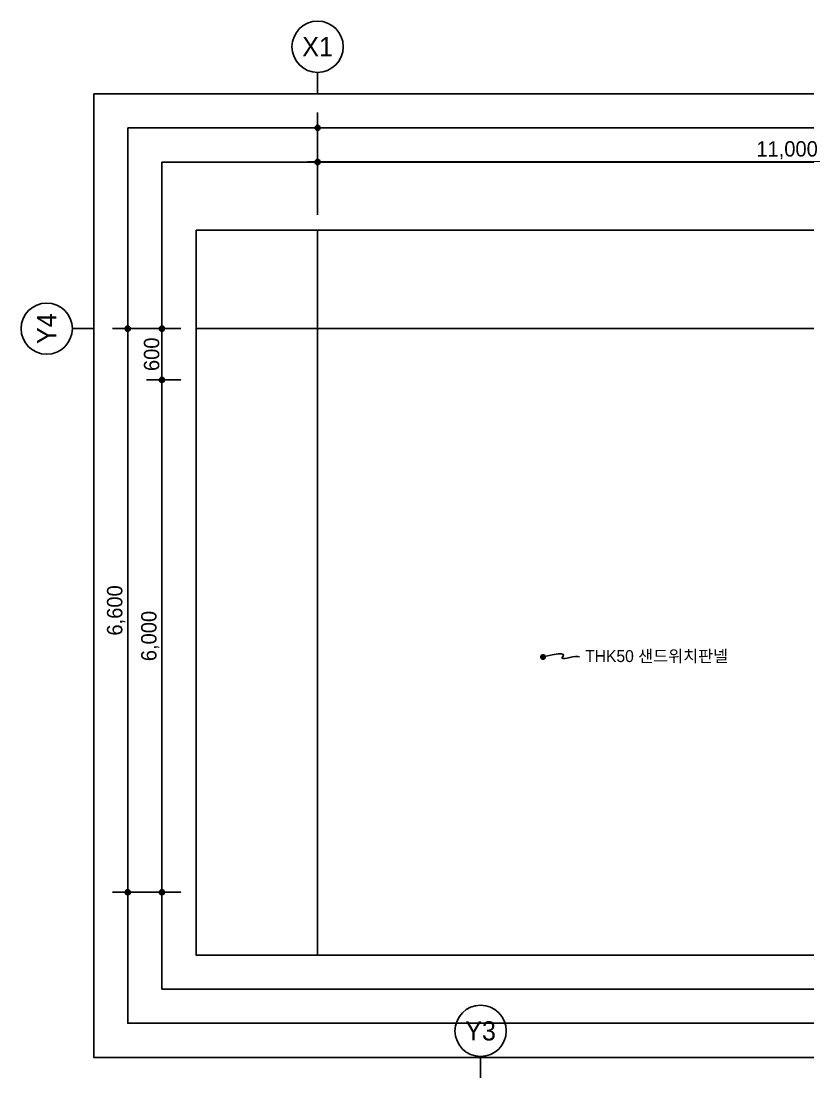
# Model space of a CAD drawing. Header units: millimetres. Extents: x 1454 to 41025, y 1456 to 28068.
# Drawn here: x 1707 to 10925, y 15692 to 28068 of the extents above; entities that cross this region are included whole.
import ezdxf
from ezdxf.enums import TextEntityAlignment as Align
from ezdxf.xclip import XClip

# ---------------------------------------------------------------- set-up
doc = ezdxf.new("R2010")
doc.units = ezdxf.units.MM
doc.header["$XCLIPFRAME"] = 0
doc.linetypes.add('CEN', pattern=[35, 30, -2, 1, -2])
for name, color, linetype in [('$ZCDB_AUDIT_GENERATED_600D18', 7, 'Continuous'), ('4A.TEC CEN', 1, 'CEN'), ('4A.TEC TEXT', 7, 'Continuous'), ('4A.TEC TEXT 2', 3, 'Continuous'), ('4A.TEC 심볼', 7, 'Continuous')]:
    doc.layers.add(name, color=color, linetype=linetype)
doc.layers.add('DEFPOINT', color=135, linetype='Continuous', plot=False)
doc.styles.add('GHS', font='malgun.ttf')
doc.styles.add('나눔고딕', font='')
doc.styles.add('돋움', font='')
doc.styles.add('울릉도L', font='')
doc.styles.get('나눔고딕').set_extended_font_data('Dotum')
doc.styles.get('돋움').set_extended_font_data('Dotum')
doc.styles.get('울릉도L').set_extended_font_data('Dotum')
doc.dimstyles.new('DIM_600(외부치수)', dxfattribs={"dimscale": 400, "dimtxt": 3.3, "dimasz": 1, "dimexe": 2, "dimexo": 2, "dimgap": 1, "dimtad": 1, "dimdec": 0, "dimdsep": 46, "dimlunit": 6, "dimtxsty": '나눔고딕', "dimblk1": 'DIMDOT', "dimblk2": 'DIMDOT', "dimsah": 1, "dimcen": 2.5, "dimdle": 1.5, "dimclrd": 8, "dimclre": 8, "dimclrt": 3, "dimadec": 0, "dimazin": 0, "dimtfac": 1, "dimtdec": 0, "dimtix": 1, "dimtmove": 2, "dimatfit": 3, "dimldrblk": 'DIMDOT', "dimfxl": 1, "dimtvp": 1, "dimtolj": 1, "dimtzin": 0, "dimarcsym": 0})

# ---------------------------------------------------------------- blocks, each defined once
blk = doc.blocks.new('dwgFD3B')
at = {"layer": '4A.TEC CEN', "color": 250, "ltscale": 500}
blk.add_line((49194.51, -180936.83, -3333.33), (358000, -180936.83, -3333.33), dxfattribs=at)
at = {"layer": '4A.TEC CEN', "color": 250, "ltscale": 500, "elevation": -3333.33}
blk.add_lwpolyline([(169307.63, -39163.16), (169307.63, -267000)], dxfattribs=at)
blk = doc.blocks.new('DIMDOT')
at = {"color": 0}
blk.add_line((-2, 0), (2, 0), dxfattribs=at)
for radius in [0.5, 0.25]:
    blk.add_circle((0, 0), radius, dxfattribs=at)
blk = doc.blocks.new('*D372')
at = {"layer": '$ZCDB_AUDIT_GENERATED_600D18', "color": 8, "lineweight": -2, "transparency": 16777216}
for p, q in [((5181, 25798), (5181, 26598)), ((16181, 25798), (16181, 26598)), ((16121, 26418), (5241, 26418))]:
    blk.add_line(p, q, dxfattribs=at)
at = {"layer": 'Defpoints', "color": 0, "transparency": 16777216}
for p in [(5181, 26418), (5181, 25618, 117695), (16181, 25618, 26028)]:
    blk.add_point(p, dxfattribs=at)
at = {"layer": '$ZCDB_AUDIT_GENERATED_600D18', "color": 8, "lineweight": -2, "transparency": 16777216, "xscale": 60, "yscale": 60, "zscale": 60, "rotation": 180}
blk.add_blockref('DIMDOT', (5181, 26418), dxfattribs=at)
at = {"layer": '$ZCDB_AUDIT_GENERATED_600D18', "color": 8, "lineweight": -2, "transparency": 16777216, "xscale": 60, "yscale": 60, "zscale": 60}
blk.add_blockref('DIMDOT', (16181, 26418), dxfattribs=at)
at = {"layer": '$ZCDB_AUDIT_GENERATED_600D18', "color": 3, "transparency": 16777216, "insert": (10681, 26555), "char_height": 180, "attachment_point": 5, "style": '나눔고딕'}
blk.add_mtext('\\A1;11,000', dxfattribs=at)
blk = doc.blocks.new('*D374')
at = {"layer": '$ZCDB_AUDIT_GENERATED_600D18', "color": 8, "lineweight": -2, "transparency": 16777216}
for p, q in [((3577, 24466), (2777, 24466)), ((2957, 24406), (2957, 17926)), ((3577, 17866), (2777, 17866))]:
    blk.add_line(p, q, dxfattribs=at)
at = {"layer": 'Defpoints', "color": 0, "transparency": 16777216}
for p in [(3757, 24466, 39667), (2957, 17866), (3757, 17866, 94667)]:
    blk.add_point(p, dxfattribs=at)
at = {"layer": '$ZCDB_AUDIT_GENERATED_600D18', "color": 8, "lineweight": -2, "transparency": 16777216, "xscale": 60, "yscale": 60, "zscale": 60}
for p, rotation in [((2957, 24466), 90), ((2957, 17866), 270)]:
    blk.add_blockref('DIMDOT', p, dxfattribs=dict(at, rotation=rotation))
at = {"layer": '$ZCDB_AUDIT_GENERATED_600D18', "color": 3, "transparency": 16777216, "insert": (2820, 21166), "char_height": 180, "attachment_point": 5, "rotation": 90, "style": '나눔고딕'}
blk.add_mtext('\\A1;6,600', dxfattribs=at)
blk = doc.blocks.new('ccs122')
at = {"layer": '4A.TEC 심볼'}
blk.add_line((0, 8), (0, 3), dxfattribs=at)
blk.add_circle((0, 14), 6, dxfattribs=at)
at = {"layer": '4A.TEC TEXT 2', "color": 3, "style": 'GHS'}
blk.add_attdef('NO', text='', height=4.5, dxfattribs=at).set_placement((-0.01, 14.02), align=Align.MIDDLE_CENTER)
blk = doc.blocks.new('*D375')
at = {"layer": '$ZCDB_AUDIT_GENERATED_600D18', "color": 8, "lineweight": -2, "transparency": 16777216}
for p, q in [((3577, 23866), (3177, 23866)), ((3357, 23806), (3357, 17926)), ((3577, 17866), (3177, 17866))]:
    blk.add_line(p, q, dxfattribs=at)
at = {"layer": 'Defpoints', "color": 0, "transparency": 16777216}
for p in [(3757, 23866, 49804), (3357, 17866), (3757, 17866, 99804)]:
    blk.add_point(p, dxfattribs=at)
at = {"layer": '$ZCDB_AUDIT_GENERATED_600D18', "color": 8, "lineweight": -2, "transparency": 16777216, "xscale": 60, "yscale": 60, "zscale": 60}
for p, rotation in [((3357, 23866), 90), ((3357, 17866), 270)]:
    blk.add_blockref('DIMDOT', p, dxfattribs=dict(at, rotation=rotation))
at = {"layer": '$ZCDB_AUDIT_GENERATED_600D18', "color": 3, "transparency": 16777216, "insert": (3220, 20866), "char_height": 180, "attachment_point": 5, "rotation": 90, "style": '나눔고딕'}
blk.add_mtext('\\A1;6,000', dxfattribs=at)
blk = doc.blocks.new('*D376')
at = {"layer": '$ZCDB_AUDIT_GENERATED_600D18', "color": 8, "lineweight": -2, "transparency": 16777216}
for p, q in [((3577, 24466), (3177, 24466)), ((3357, 23926), (3357, 24406)), ((3577, 23866), (3177, 23866))]:
    blk.add_line(p, q, dxfattribs=at)
at = {"layer": 'Defpoints', "color": 0, "transparency": 16777216}
for p in [(3357, 24466), (3757, 24466, 54804), (3757, 23866, 49804)]:
    blk.add_point(p, dxfattribs=at)
at = {"layer": '$ZCDB_AUDIT_GENERATED_600D18', "color": 8, "lineweight": -2, "transparency": 16777216, "xscale": 60, "yscale": 60, "zscale": 60}
for p, rotation in [((3357, 24466), 90), ((3357, 23866), 270)]:
    blk.add_blockref('DIMDOT', p, dxfattribs=dict(at, rotation=rotation))
at = {"layer": '$ZCDB_AUDIT_GENERATED_600D18', "color": 3, "transparency": 16777216, "insert": (3237, 24166), "char_height": 180, "attachment_point": 5, "rotation": 90, "style": '나눔고딕'}
blk.add_mtext('\\A1;600', dxfattribs=at)
blk = doc.blocks.new('*D378')
at = {"layer": '$ZCDB_AUDIT_GENERATED_600D18', "color": 8, "lineweight": -2, "transparency": 16777216}
for p, q in [((5181, 25798), (5181, 26998)), ((33741, 25798), (33741, 26998)), ((33681, 26818), (5241, 26818))]:
    blk.add_line(p, q, dxfattribs=at)
at = {"layer": 'Defpoints', "color": 0, "transparency": 16777216}
for p in [(5181, 26818), (5181, 25618, 112539), (33741, 25618, -125461)]:
    blk.add_point(p, dxfattribs=at)
at = {"layer": '$ZCDB_AUDIT_GENERATED_600D18', "color": 8, "lineweight": -2, "transparency": 16777216, "xscale": 60, "yscale": 60, "zscale": 60, "rotation": 180}
blk.add_blockref('DIMDOT', (5181, 26818), dxfattribs=at)
at = {"layer": '$ZCDB_AUDIT_GENERATED_600D18', "color": 8, "lineweight": -2, "transparency": 16777216, "xscale": 60, "yscale": 60, "zscale": 60}
blk.add_blockref('DIMDOT', (33741, 26818), dxfattribs=at)
at = {"layer": '$ZCDB_AUDIT_GENERATED_600D18', "color": 3, "transparency": 16777216, "insert": (19461, 26955), "char_height": 180, "attachment_point": 5, "style": '나눔고딕'}
blk.add_mtext('\\A1;112,000', dxfattribs=at)

msp = doc.modelspace()

# ---------------------------------------------------------------- linework, layer by layer
at = {"layer": '4A.TEC 심볼', "color": 1, "const_width": 35.58}
msp.add_lwpolyline([(7804.04, 20621.18, 1), (7839.62, 20621.18, 1)], format="xyb", close=True, dxfattribs=at)
at = {"layer": '4A.TEC 심볼', "color": 1}
msp.add_lwpolyline([(7821.89, 20621.18), (7929.15, 20645.67), (7999.52, 20656.96), (8040.11, 20657.87), (8058.06, 20651.21), (8060.5, 20639.79), (8054.56, 20626.44), (8047.36, 20613.96), (8046.05, 20605.17), (8056.08, 20602.14), (8076.24, 20603.92), (8103.65, 20608.83), (8135.45, 20615.18), (8168.74, 20621.28), (8200.66, 20625.44), (8228.33, 20625.97), (8248.86, 20621.18)], dxfattribs=at)
at = {"layer": 'DEFPOINT'}
for points in [[(2557.31, 27217.6), (37047.66, 27217.6), (37047.66, 15930.53), (2557.31, 15930.53)], [(2957.31, 26817.6), (36647.66, 26817.6), (36647.66, 16330.53), (2957.31, 16330.53)], [(3357.31, 26417.6), (36247.66, 26417.6), (36247.66, 16730.53), (3357.31, 16730.53)], [(3757.31, 25617.6), (35847.66, 25617.6), (35847.66, 17130.53), (3757.31, 17130.53)]]:
    msp.add_lwpolyline(points, close=True, dxfattribs=at)

# ---------------------------------------------------------------- block references
ref = msp.add_blockref('dwgFD3B', (-164126.85, 205403.16, -1666.22))
XClip(ref).set_block_clipping_path([(167884.158374395, -188272.6310880615), (184005.3867754899, -179785.5541670902)])
at = {"layer": '4A.TEC 심볼'}
ref = msp.add_blockref('ccs122', (5180.78, 27067.6, -44666.2), dxfattribs=dict(at, xscale=49.99999977496833, yscale=49.99999977496833, zscale=49.99999977496833))
ref.add_attrib('NO', 'X1', dxfattribs={"layer": '0', "color": 3, "height": 225, "style": '울릉도L'}).set_placement((5180.47, 27768.5, -44666.2), align=Align.MIDDLE_CENTER)
ref = msp.add_blockref('ccs122', (2707.31, 24466.32), dxfattribs=dict(at, xscale=49.99999977496833, yscale=49.99999977496833, zscale=49.99999977496833, rotation=90))
ref.add_attrib('NO', 'Y4', dxfattribs={"layer": '0', "color": 3, "height": 225, "rotation": 90, "style": '울릉도L'}).set_placement((2006.42, 24466.01), align=Align.MIDDLE_CENTER)
ref = msp.add_blockref('ccs122', (7090.34, 15541.59, -26028.06), dxfattribs=dict(at, xscale=49.99999977496833, yscale=49.99999977496833, zscale=49.99999977496833))
ref.add_attrib('NO', 'Y3', dxfattribs={"layer": '0', "color": 3, "height": 225, "style": '울릉도L'}).set_placement((7090.03, 16242.49, -26028.06), align=Align.MIDDLE_CENTER)

# ---------------------------------------------------------------- texts
at = {"layer": '4A.TEC TEXT', "style": '돋움'}
msp.add_text('THK50 샌드위치판넬', height=140, dxfattribs=at).set_placement((8315.51, 20561.48))

# ---------------------------------------------------------------- dimensions: what is measured, and where the dimension line sits
at = {"layer": '$ZCDB_AUDIT_GENERATED_600D18'}
dim = msp.add_linear_dim(base=(5180.78, 26817.6, -44666.2), p1=(33740.74, 25617.6, -170126.79), p2=(5180.78, 25617.6, 67872.92), angle=180, text='112,000', dimstyle='DIM_600(외부치수)', override={"dimscale": 300, "dimtxt": 0.6, "dimasz": 0.2, "dimexe": 0.6, "dimexo": 0.6, "dimgap": 0.1, "dimdec": 1, "dimblk1": 'DIMDOT', "dimblk2": 'DIMDOT', "dimdle": 0.5}, dxfattribs=at)
dim.commit()
dim.dimension.update_dxf_attribs({"geometry": '*D378', "text_midpoint": (19460.76, 26955.06, -44666.2)})
for base, p1, p2, angle, picture, middle in [((5180.78, 26417.6, -44666.2), (16180.78, 25617.6, -18638.14), (5180.78, 25617.6, 73028.53), 180, '*D372', (10680.78, 26555.06, -44666.2)), ((2957.31, 17866.32, -44666.2), (3757.31, 24466.32, -4999.55), (3757.31, 17866.32, 50000.45), 270, '*D374', (2819.85, 21166.32, -44666.2)), ((3357.31, 24466.32, -44666.2), (3757.31, 23866.32, 5138.06), (3757.31, 24466.32, 10138.06), 90, '*D376', (3237.19, 24166.32, -44666.2)), ((3357.31, 17866.32, -44666.2), (3757.31, 23866.32, 5138.06), (3757.31, 17866.32, 55138.06), 270, '*D375', (3219.85, 20866.32, -44666.2))]:
    dim = msp.add_linear_dim(base=base, p1=p1, p2=p2, angle=angle, dimstyle='DIM_600(외부치수)', override={"dimscale": 300, "dimtxt": 0.6, "dimasz": 0.2, "dimexe": 0.6, "dimexo": 0.6, "dimgap": 0.1, "dimdec": 1, "dimblk1": 'DIMDOT', "dimblk2": 'DIMDOT', "dimdle": 0.5}, dxfattribs=at)
    dim.commit()
    dim.dimension.update_dxf_attribs({"geometry": picture, "text_midpoint": middle})

doc.saveas('drawing.dxf')
